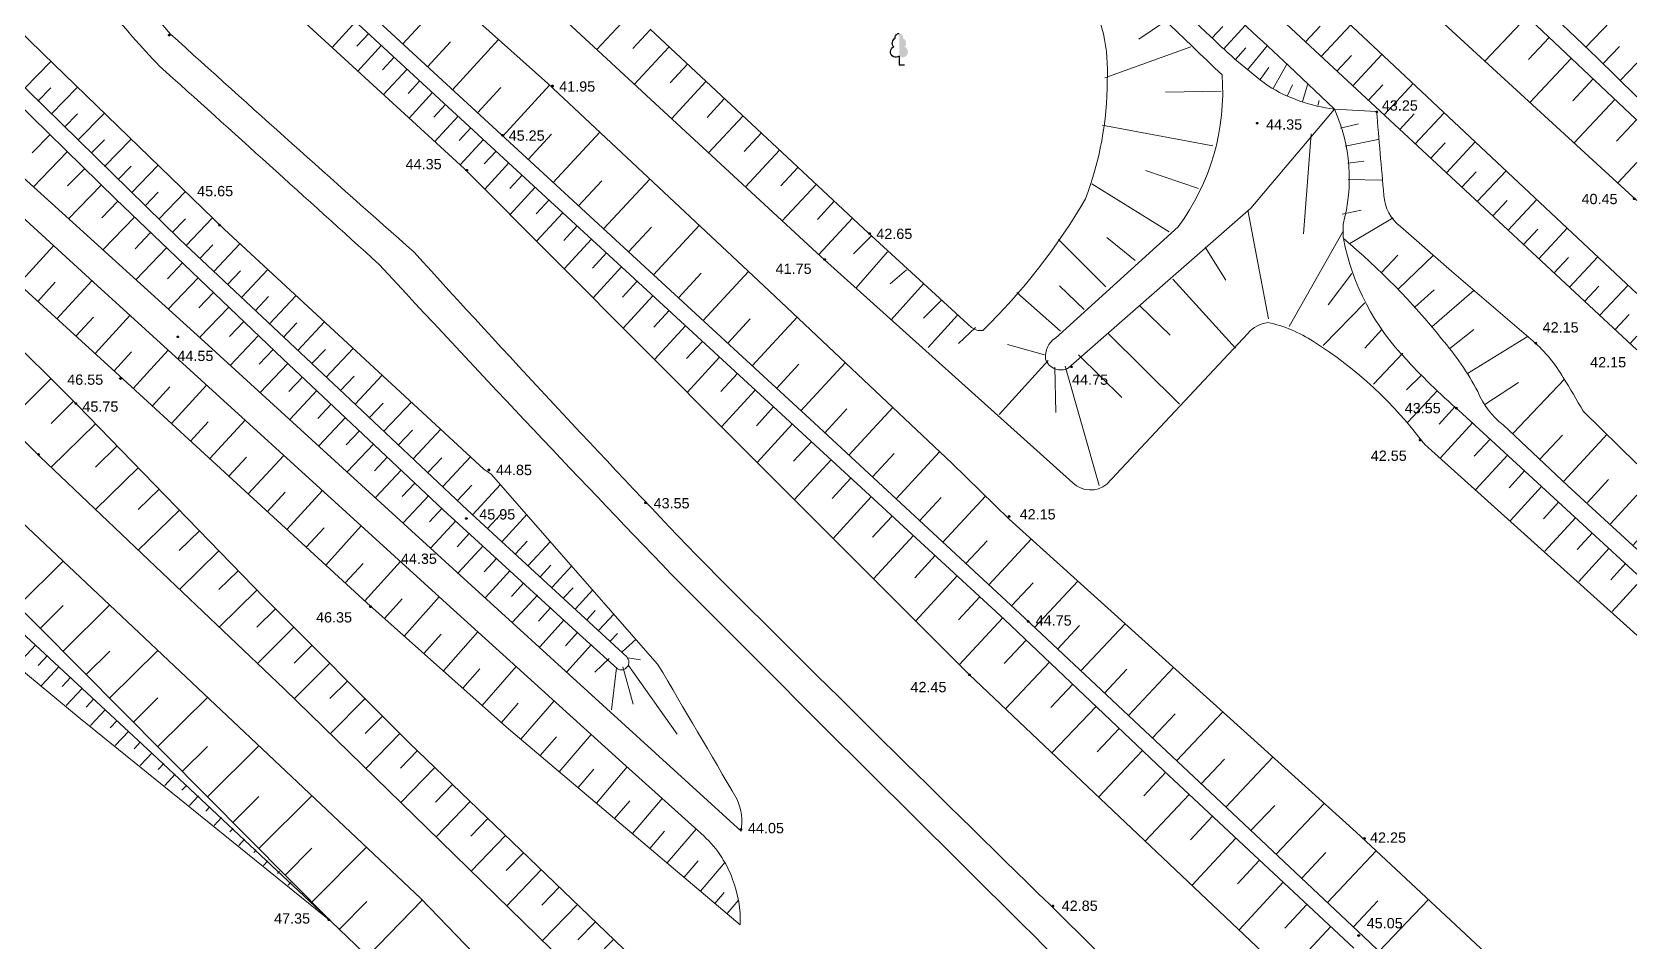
# Model space of a CAD drawing. Header units: metres. Extents: x 363857 to 365179, y 5807840 to 5809004.
# Drawn here: x 364898.7 to 365000, y 5808825.6 to 5808883 of the extents above; entities that cross this region are included whole.
import ezdxf

# ---------------------------------------------------------------- set-up
doc = ezdxf.new("R2010")
doc.units = ezdxf.units.M
doc.header["$LTSCALE"] = 0.5
doc.layers.get('0').update_dxf_attribs({"color": 1, "linetype": 'CONTINUOUS'})
for name, color, linetype in [('Stk.Böschungen', 1, 'CONTINUOUS'), ('Stk.Geländehöhen', 1, 'CONTINUOUS'), ('Stk.Topografie allgemein', 1, 'CONTINUOUS'), ('Stk.Waldflächen', 1, 'CONTINUOUS')]:
    doc.layers.add(name, color=color, linetype=linetype)
doc.styles.add('TA  11.0401.0000', font='Arial.ttf')

# ---------------------------------------------------------------- blocks, each defined once
blk = doc.blocks.new('S11..150')
at = {"lineweight": -2}
blk.add_hatch(color=0, dxfattribs=at).paths.add_polyline_path([(0, 0.055), (0, 0.2), (0.0074, 0.199), (0.0142, 0.196), (0.0197, 0.191), (0.0236, 0.1846), (0.0254, 0.1774), (0.025, 0.17), (0.0326, 0.1648), (0.0386, 0.1578), (0.0426, 0.1495), (0.0442, 0.1404), (0.0435, 0.1312), (0.0403, 0.1225), (0.035, 0.115), (0.0434, 0.1099), (0.0501, 0.1026), (0.0545, 0.0938), (0.0562, 0.0841), (0.0552, 0.0743), (0.0515, 0.0652), (0.0454, 0.0575), (0.0373, 0.0517), (0.028, 0.0485), (0.0182, 0.048), (0.0086, 0.0502)], flags=0)
at = {"color": 0, "lineweight": -2}
blk.add_lwpolyline([(0, 0.055, -1.1324178), (-0.035, 0.115, -0.4985403), (-0.025, 0.17, -0.4807787), (0, 0.2)], format="xyb", dxfattribs=at)
blk.add_lwpolyline([(0, 0.055), (0, 0), (0.035, 0)], dxfattribs=at)
blk = doc.blocks.new('Geländehöhe')
at = {"color": 0, "lineweight": -2}
for points in [[(0.0087, -0.005, -0.5773503), (-0.0087, -0.005, -0.5773503), (0, 0.01, -0.5773503)], [(0.0043, -0.0025, -0.5773503), (-0.0043, -0.0025, -0.5773503), (0, 0.005, -0.5773503)]]:
    blk.add_lwpolyline(points, format="xyb", close=True, dxfattribs=at)

msp = doc.modelspace()

# ---------------------------------------------------------------- linework, layer by layer
at = {"layer": 'Stk.Böschungen', "color": 7, "linetype": 'Continuous', "lineweight": 18}
for p, q in [((364983.6987, 5808881.7551), (364961.1097, 5808902.9183)), ((364904.59, 5808898.4414), (364923.2892, 5808881.1442)), ((364972.9898, 5808897.1265), (365000, 5808872.3483)), ((364886.3668, 5808894.3758), (364899.4302, 5808881.591)), ((364917.2069, 5808882.4203), (364904.0191, 5808894.5494)), ((364973.1029, 5808882.6835), (364962.2849, 5808892.8684)), ((364984.5377, 5808892.0024), (364999.9283, 5808877.4675)), ((364919.7362, 5808890.0513), (364931.2727, 5808879.7181)), ((364972.0989, 5808888.8577), (364986.4637, 5808875.4914)), ((364880.1963, 5808887.6759), (364902.6016, 5808867.1854)), ((364948.5267, 5808868.7803), (364928.1713, 5808887.5955)), ((364997.4669, 5808881.3691), (364991.3926, 5808887.1566)), ((364929.5801, 5808874.0085), (364917.6689, 5808885.0072)), ((364937.7252, 5808883.1473), (364951.1881, 5808870.5743)), ((364926.0209, 5808874.3417), (364917.2069, 5808882.4203)), ((364894.6768, 5808881.5551), (364904.0221, 5808872.4284)), ((364899.4302, 5808881.591), (364910.8462, 5808870.5242)), ((364923.2892, 5808881.1442), (364930.7391, 5808874.2862)), ((365000, 5808866.481), (364983.6987, 5808881.7551)), ((365000, 5808878.873), (364997.4669, 5808881.3691)), ((364908.0528, 5808869.8752), (364897.3642, 5808880.3508)), ((364980.9089, 5808878.1102), (364978.0362, 5808880.8351)), ((364931.2727, 5808879.7181), (364945.2537, 5808866.6338)), ((364909.6113, 5808863.415), (364892.874, 5808878.5734)), ((364975.635, 5808871.8652), (364980.9089, 5808878.1102)), ((364980.9089, 5808878.1102), (364983.573, 5808877.9623)), ((364999.9283, 5808877.4675), (365000, 5808877.3998)), ((364884.5031, 5808876.4101), (364901.5764, 5808859.4451)), ((364986.4637, 5808875.4914), (365000, 5808862.9235)), ((364943.0173, 5808857.2748), (364926.0209, 5808874.3417)), ((364944.9485, 5808859.8413), (364929.5801, 5808874.0085)), ((364930.7391, 5808874.2862), (364948.077, 5808858.302)), ((364899.2396, 5808856.1664), (364881.4886, 5808873.6603)), ((364904.0221, 5808872.4284), (364914.5473, 5808862.3562)), ((364964.1381, 5808861.7729), (364975.635, 5808871.8652)), ((364910.8462, 5808870.5242), (364927.2617, 5808855.3544)), ((364951.1881, 5808870.5743), (364958.0198, 5808864.33)), ((364971.0551, 5808870.6876), (364963.3058, 5808863.6591)), ((364985.0841, 5808870.693), (364988.2982, 5808867.8797)), ((364904.4754, 5808861.0666), (364895.2625, 5808869.4683)), ((364918.4375, 5808860.1092), (364908.0528, 5808869.8752)), ((364964.4037, 5808854.5309), (364948.5267, 5808868.7803)), ((364902.6016, 5808867.1854), (364924.8869, 5808846.9036)), ((364988.2982, 5808867.8797), (364993.4582, 5808863.4538)), ((364945.2537, 5808866.6338), (364956.7635, 5808855.7577)), ((364975.4571, 5808863.9529), (364966.5441, 5808854.4443)), ((364922.6714, 5808851.4859), (364909.6113, 5808863.415)), ((364914.5473, 5808862.3562), (364924.6832, 5808852.8225)), ((364919.8601, 5808846.9504), (364904.4754, 5808861.0666)), ((364926.2122, 5808852.7924), (364918.4375, 5808860.1092)), ((364960.1029, 5808845.8934), (364944.9485, 5808859.8413)), ((364901.5764, 5808859.4451), (364913.4038, 5808847.2572)), ((365000, 5808848.7591), (364988.9971, 5808858.8818)), ((365000, 5808855.7188), (364996.6081, 5808859.0479)), ((364948.077, 5808858.302), (364961.0531, 5808846.2838)), ((364995.6346, 5808854.3387), (364991.5523, 5808858.1864)), ((364957.855, 5808842.4226), (364943.0173, 5808857.2748)), ((364986.6085, 5808856.9317), (365000, 5808844.9016)), ((364914.6387, 5808841.5253), (364899.2396, 5808856.1664)), ((364956.7635, 5808855.7577), (364960.3916, 5808852.2293)), ((364927.2617, 5808855.3544), (364927.7094, 5808855.0641)), ((364927.7094, 5808855.0641), (364938.2082, 5808843.079)), ((364899.1578, 5808845.4458), (364890.6388, 5808853.9872)), ((364909.9222, 5808840.868), (364896.1557, 5808853.8534)), ((365000, 5808850.3356), (364995.6346, 5808854.3387)), ((364924.6832, 5808852.8225), (364932.8273, 5808845.3421)), ((364936.2537, 5808843.5357), (364926.2122, 5808852.7924)), ((364960.3916, 5808852.2293), (364982.2854, 5808832.4786)), ((364887.5153, 5808851.4101), (364901.7748, 5808839.6583)), ((364932.6162, 5808842.4174), (364922.6714, 5808851.4859)), ((364895.3115, 5808847.6556), (364906.3041, 5808837.4318)), ((364913.4038, 5808847.2572), (364922.55, 5808838.1)), ((364928.68, 5808839.1045), (364919.8601, 5808846.9504)), ((364924.8869, 5808846.9036), (364935.9934, 5808836.8561)), ((364970.1227, 5808836.3712), (364960.1029, 5808845.8934)), ((364961.0531, 5808846.2838), (364973.4029, 5808834.6862)), ((364917.612, 5808826.8302), (364899.1578, 5808845.4458)), ((364932.8273, 5808845.3421), (364935.6684, 5808842.7923)), ((364943.4708, 5808832.549), (364932.6162, 5808842.4174)), ((364978.6868, 5808822.7251), (364957.855, 5808842.4226)), ((364923.2569, 5808828.2936), (364909.9222, 5808840.868)), ((364924.509, 5808831.9081), (364914.6387, 5808841.5253)), ((364901.7748, 5808839.6583), (364917.612, 5808826.8302)), ((364943.4192, 5808826.6332), (364928.68, 5808839.1045)), ((364922.55, 5808838.1), (364936.5724, 5808824.6063)), ((364906.3041, 5808837.4318), (364917.612, 5808826.8302)), ((364935.9934, 5808836.8561), (364940.9468, 5808832.3858)), ((364982.1312, 5808825.1635), (364970.1227, 5808836.3712)), ((364973.4029, 5808834.6862), (364982.7704, 5808825.8762)), ((364982.2854, 5808832.4786), (364997.0419, 5808818.7333)), ((364936.3586, 5808820.3406), (364924.509, 5808831.9081)), ((364926.6183, 5808824.8145), (364923.2569, 5808828.2936)), ((364926.6154, 5808818.2163), (364917.612, 5808826.8302)), ((364982.7704, 5808825.8762), (364996.9131, 5808812.4725))]:
    msp.add_line(p, q, dxfattribs=at)
at = {"layer": 'Stk.Böschungen', "color": 7, "linetype": 'Continuous', "lineweight": 9}
for p, q in [((364922.1273, 5808882.2189), (364925.0059, 5808885.3312)), ((364936.5488, 5808884.2126), (364934.3561, 5808881.853)), ((364996.778, 5808882.022), (364998.8589, 5808884.1843)), ((364919.1593, 5808883.631), (364917.6609, 5808882.0041)), ((364937.7271, 5808883.1171), (364936.6335, 5808881.9394)), ((364970.2489, 5808883.6567), (364968.5783, 5808882.5231)), ((364973.1877, 5808882.5853), (364973.8678, 5808883.3166)), ((364973.9217, 5808881.8956), (364975.2844, 5808883.3802)), ((364979.0919, 5808882.3508), (364980.0166, 5808883.3447)), ((364980.0861, 5808881.4257), (364981.934, 5808883.4085)), ((364993.0646, 5808883.9402), (364990.4137, 5808881.1408)), ((364919.9735, 5808882.8791), (364919.2239, 5808882.0688)), ((364920.7819, 5808882.1326), (364919.2899, 5808880.5111)), ((364923.6866, 5808880.7783), (364925.1363, 5808882.3471)), ((364925.2562, 5808879.3334), (364928.1717, 5808882.4956)), ((364975.4379, 5808880.5864), (364976.6644, 5808882.1099)), ((364994.4674, 5808882.6193), (364993.1509, 5808881.2303)), ((364898.2704, 5808879.4211), (364899.9028, 5808881.0895)), ((364921.5903, 5808881.3861), (364920.8457, 5808880.5768)), ((364938.9048, 5808882.0203), (364936.7237, 5808879.6706)), ((364966.4307, 5808880.0771), (364971.8598, 5808882.0458)), ((364974.6697, 5808881.2279), (364975.3262, 5808881.9841)), ((364981.0751, 5808880.5054), (364981.9981, 5808881.4945)), ((364982.0676, 5808879.5819), (364983.9096, 5808881.5576)), ((364995.8571, 5808881.3107), (364993.2549, 5808878.5419)), ((364997.8607, 5808880.9789), (364998.9108, 5808882.0566)), ((364922.4017, 5808880.637), (364920.9135, 5808879.023)), ((364940.076, 5808880.9297), (364938.9893, 5808879.7569)), ((364976.2234, 5808879.9669), (364976.7794, 5808880.726)), ((364977.0566, 5808879.4056), (364977.9023, 5808880.9537)), ((364998.9434, 5808879.9151), (365000, 5808881.0002)), ((364899.1009, 5808878.6093), (364899.9203, 5808879.4449)), ((364899.9419, 5808877.7873), (364901.5835, 5808879.4646)), ((364923.2043, 5808879.8958), (364922.4618, 5808879.0901)), ((364924.0098, 5808879.152), (364922.5285, 5808877.5428)), ((364926.8386, 5808877.8768), (364928.3051, 5808879.4697)), ((364928.432, 5808876.4101), (364931.3853, 5808879.6126)), ((364941.2471, 5808879.839), (364939.0788, 5808877.4998)), ((364970.2489, 5808879.1821), (364973.7688, 5808879.2418)), ((364977.9544, 5808878.9566), (364978.2623, 5808879.6393)), ((364978.8949, 5808878.5934), (364979.2301, 5808879.6976)), ((364983.0566, 5808878.6617), (364983.9779, 5808879.646)), ((364984.0421, 5808877.7447), (364985.8759, 5808879.7151)), ((364997.2411, 5808880.0074), (364995.9484, 5808878.634)), ((364924.8168, 5808878.4069), (364924.0755, 5808877.6055)), ((364942.415, 5808878.7514), (364941.3338, 5808877.5846)), ((364979.8637, 5808878.3379), (364979.9398, 5808878.6462)), ((364998.6157, 5808878.713), (364996.0499, 5808875.9852)), ((364900.7828, 5808876.9654), (364901.6064, 5808877.8058)), ((364901.6225, 5808876.1447), (364903.2725, 5808877.8317)), ((364925.6179, 5808877.6671), (364924.138, 5808876.0675)), ((364943.5795, 5808877.6669), (364941.4215, 5808875.3403)), ((364966.2516, 5808877.0939), (364973.2319, 5808875.7814)), ((364981.3015, 5808876.9022), (364982.434, 5808877.1696)), ((364985.031, 5808876.8245), (364985.9483, 5808877.8061)), ((364986.013, 5808875.9108), (364987.8423, 5808877.8726)), ((364999.9817, 5808877.4268), (364998.7062, 5808876.0744)), ((364899.8435, 5808876.4753), (364898.7469, 5808875.3503)), ((364902.4661, 5808875.3201), (364903.294, 5808876.1653)), ((364903.3097, 5808874.4956), (364904.9699, 5808876.1907)), ((364926.4147, 5808876.9313), (364925.6777, 5808876.1316)), ((364927.213, 5808876.1942), (364925.7433, 5808874.5962)), ((364930.0325, 5808874.9367), (364931.5034, 5808876.5312)), ((364931.6217, 5808873.4726), (364934.5563, 5808876.645)), ((364944.7392, 5808876.587), (364943.661, 5808875.4284)), ((364979.4367, 5808876.5572), (364978.9595, 5808870.2331)), ((364981.5888, 5808875.7681), (364983.6752, 5808876.1824)), ((364987.9764, 5808874.0869), (364989.7979, 5808876.0402)), ((364900.9452, 5808875.4022), (364898.7955, 5808873.191)), ((364928.0141, 5808875.4545), (364927.2686, 5808874.646)), ((364945.8971, 5808875.5086), (364943.7468, 5808873.197)), ((364986.9912, 5808875.0017), (364987.9051, 5808875.9795)), ((364902.0322, 5808874.3435), (364900.9782, 5808873.2575)), ((364904.1598, 5808873.6647), (364904.9916, 5808874.515)), ((364905.0125, 5808872.8312), (364906.6756, 5808874.5415)), ((364928.8225, 5808874.708), (364927.299, 5808873.0584)), ((364947.0551, 5808874.4302), (364945.9854, 5808873.2749)), ((364968.9961, 5808874.2302), (364972.337, 5808873.0968)), ((364981.7488, 5808874.7033), (364982.7663, 5808874.8217)), ((364988.9576, 5808873.1759), (364989.8651, 5808874.1515)), ((364989.9306, 5808872.2726), (364991.7449, 5808874.2159)), ((365000, 5808874.7365), (364998.8052, 5808873.4648)), ((364903.094, 5808873.3093), (364901.0285, 5808871.1742)), ((364929.6495, 5808873.9445), (364928.8705, 5808873.1035)), ((364930.4825, 5808873.1766), (364928.8965, 5808871.4542)), ((364933.2175, 5808872.0014), (364934.6762, 5808873.5845)), ((364934.7985, 5808870.5439), (364937.7102, 5808873.6934)), ((364948.2082, 5808873.3564), (364946.0746, 5808871.0513)), ((364965.5954, 5808873.3951), (364970.4875, 5808870.3523)), ((364981.781, 5808873.6606), (364983.8999, 5808873.6218)), ((364904.142, 5808872.293), (364903.1302, 5808871.2414)), ((364905.8626, 5808872.0003), (364906.6959, 5808872.8583)), ((364906.7219, 5808871.1604), (364908.3855, 5808872.8884)), ((364931.3529, 5808872.3742), (364930.5438, 5808871.4933)), ((364949.353, 5808872.2903), (364948.2908, 5808871.139)), ((364990.9056, 5808871.3673), (364991.8082, 5808872.339)), ((364991.8765, 5808870.4659), (364993.6812, 5808872.4016)), ((364905.1861, 5808871.2966), (364903.1899, 5808869.222)), ((364907.5785, 5808870.3231), (364908.4116, 5808871.1904)), ((364908.4469, 5808869.4939), (364910.1066, 5808871.2244)), ((364932.2272, 5808871.5683), (364930.5729, 5808869.7708)), ((364950.5027, 5808871.2195), (364948.3825, 5808868.924)), ((364975.4394, 5808871.7247), (364976.7519, 5808864.8637)), ((364981.4055, 5808871.4861), (364982.5988, 5808871.7247)), ((364981.8827, 5808869.6366), (364984.6272, 5808871.2473)), ((364906.2123, 5808870.3173), (364905.2297, 5808869.2922)), ((364933.122, 5808870.7434), (364932.278, 5808869.8248)), ((364936.3752, 5808869.0902), (364937.8252, 5808870.6595)), ((364937.9477, 5808867.6405), (364940.8334, 5808870.7705)), ((364951.6943, 5808870.1137), (364950.5609, 5808868.9802)), ((364966.5499, 5808869.9945), (364968.3397, 5808868.5625)), ((364981.4652, 5808870.4122), (364978.0645, 5808864.3864)), ((364992.8474, 5808869.5644), (364993.7473, 5808870.5305)), ((364993.8142, 5808868.6668), (364995.6088, 5808870.5954)), ((364897.8873, 5808867.0746), (364900.0854, 5808869.4865)), ((364907.2256, 5808869.3503), (364905.29, 5808867.3252)), ((364909.3223, 5808868.673), (364910.1456, 5808869.5369)), ((364910.1927, 5808867.8567), (364911.8432, 5808869.595)), ((364934.0431, 5808869.8942), (364932.3157, 5808868.0208)), ((364934.9812, 5808869.0295), (364934.0997, 5808868.072)), ((364952.7087, 5808869.0995), (364950.7398, 5808866.8324)), ((364963.5073, 5808869.875), (364966.4902, 5808866.8921)), ((364972.7548, 5808869.398), (364974.0673, 5808867.3098)), ((364908.2235, 5808868.398), (364907.27, 5808867.398)), ((364911.0682, 5808867.0357), (364911.8949, 5808867.9106)), ((364911.9436, 5808866.2147), (364913.6002, 5808867.976)), ((364935.9361, 5808868.1493), (364934.1374, 5808866.1916)), ((364953.9019, 5808867.966), (364952.8877, 5808867.071)), ((364983.879, 5808867.8028), (364984.9102, 5808868.8859)), ((364984.94, 5808866.7464), (364987.1748, 5808868.8925)), ((364994.781, 5808867.7691), (364995.6736, 5808868.7338)), ((364995.7437, 5808866.8753), (364997.5365, 5808868.7892)), ((364899.0941, 5808865.9741), (364900.1942, 5808867.1775)), ((364900.2963, 5808864.8777), (364902.4977, 5808867.2804)), ((364909.2111, 5808867.4555), (364907.3266, 5808865.4857)), ((364936.9116, 5808867.25), (364935.9934, 5808866.2499)), ((364939.516, 5808866.1946), (364940.9521, 5808867.7551)), ((364941.0695, 5808864.7624), (364943.9379, 5808867.8652)), ((364954.9758, 5808867.071), (364952.9474, 5808864.804)), ((364963.567, 5808866.9516), (364965.1181, 5808865.4601)), ((364970.7264, 5808867.3694), (364974.6638, 5808863.0142)), ((364982.0021, 5808867.7274), (364980.5107, 5808865.7587)), ((364996.7063, 5808865.9815), (364997.5969, 5808866.9399)), ((364997.6608, 5808865.0953), (364999.4383, 5808867.0072)), ((364910.1833, 5808866.5278), (364909.2518, 5808865.5579)), ((364912.8254, 5808865.3878), (364913.656, 5808866.2735)), ((364913.7136, 5808864.5549), (364915.3852, 5808866.3312)), ((364937.9096, 5808866.3299), (364936.0379, 5808864.2832)), ((364956.1092, 5808866.0568), (364954.9758, 5808864.9232)), ((364960.8824, 5808866.5343), (364963.6267, 5808864.0881)), ((364982.8374, 5808865.8779), (364980.2123, 5808863.1933)), ((364985.9945, 5808865.6095), (364987.216, 5808866.7017)), ((364987.0702, 5808864.3722), (364989.7286, 5808866.6896)), ((364901.503, 5808863.7773), (364902.6018, 5808864.9812)), ((364902.7041, 5808862.6819), (364904.9085, 5808865.0859)), ((364911.1426, 5808865.6123), (364909.306, 5808863.6978)), ((364938.9302, 5808865.3891), (364937.9737, 5808864.3445)), ((364942.6271, 5808863.3264), (364944.0542, 5808864.8725)), ((364944.1679, 5808861.9059), (364947.01, 5808864.9742)), ((364957.1234, 5808865.1023), (364955.2741, 5808863.0737)), ((364968.6382, 5808865.699), (364970.5472, 5808863.8495)), ((364998.6215, 5808864.2034), (364999.5097, 5808865.1558)), ((364912.089, 5808864.7091), (364911.1864, 5808863.7591)), ((364914.6004, 5808863.7232), (364915.439, 5808864.6159)), ((364915.4962, 5808862.8831), (364917.1822, 5808864.6752)), ((364939.9714, 5808864.4293), (364938.0151, 5808862.2978)), ((364958.2571, 5808864.3267), (364957.1832, 5808863.3123)), ((364966.6096, 5808863.9689), (364971.1439, 5808859.4943)), ((364983.9113, 5808864.2075), (364982.8374, 5808863.0142)), ((364988.1925, 5808863.0093), (364989.7183, 5808864.2013)), ((364905.1158, 5808860.479), (364907.3242, 5808862.8873)), ((364913.0291, 5808863.8121), (364911.2411, 5808861.937)), ((364913.9537, 5808862.9298), (364913.0713, 5808862.0017)), ((364916.3919, 5808862.0431), (364917.2383, 5808862.9433)), ((364917.2928, 5808861.1983), (364918.9953, 5808863.0044)), ((364941.0332, 5808863.4505), (364940.0356, 5808862.3606)), ((364960.2857, 5808863.2528), (364962.6125, 5808862.5966)), ((364989.3032, 5808861.4216), (364993.138, 5808863.7737)), ((364999.5698, 5808863.3229), (365000, 5808863.782)), ((364903.9075, 5808861.5845), (364905.0119, 5808862.7856)), ((364914.8787, 5808862.054), (364913.132, 5808860.2148)), ((364942.1194, 5808862.4492), (364940.0795, 5808860.2248)), ((364945.7087, 5808860.4854), (364947.1194, 5808862.0116)), ((364947.2367, 5808859.0766), (364950.0476, 5808862.1038)), ((364962.8511, 5808862.2386), (364959.7487, 5808858.8379)), ((364963.2686, 5808861.821), (364963.3283, 5808858.9573)), ((364963.925, 5808861.8807), (364966.0726, 5808854.3635)), ((364964.7603, 5808862.5966), (364967.5046, 5808859.9118)), ((364985.2237, 5808862.7158), (364983.3744, 5808860.7471)), ((364899.9237, 5808861.0873), (364897.1075, 5808858.2677)), ((364915.7951, 5808861.1945), (364914.9294, 5808860.2803)), ((364918.1987, 5808860.3488), (364919.0522, 5808861.2571)), ((364919.1118, 5808859.492), (364920.8244, 5808861.3189)), ((364943.2357, 5808861.4202), (364942.1887, 5808860.2892)), ((364986.422, 5808861.3299), (364985.4678, 5808860.3884)), ((364990.4088, 5808859.4594), (364992.5298, 5808860.8461)), ((364992.1821, 5808857.6493), (364995.4222, 5808861.0745)), ((364906.3215, 5808859.3727), (364907.4267, 5808860.5804)), ((364907.5234, 5808858.2699), (364909.7453, 5808860.6839)), ((364916.7065, 5808860.3396), (364914.9909, 5808858.5217)), ((364944.365, 5808860.3791), (364942.2331, 5808858.0623)), ((364987.4172, 5808860.3569), (364985.5159, 5808858.3261)), ((364901.3451, 5808859.6749), (364899.9348, 5808858.273)), ((364917.6106, 5808859.4917), (364916.7595, 5808858.5889)), ((364920.0218, 5808858.638), (364920.8824, 5808859.5552)), ((364920.9375, 5808857.7787), (364922.6696, 5808859.6186)), ((364945.5238, 5808859.3117), (364944.4372, 5808858.1264)), ((364948.7533, 5808857.6756), (364950.1479, 5808859.1834)), ((364950.2629, 5808856.2775), (364953.0375, 5808859.2786)), ((364988.5322, 5808859.3425), (364987.5146, 5808858.2295)), ((364902.73, 5808858.2563), (364899.9389, 5808855.5015)), ((364908.7329, 5808857.1602), (364909.8484, 5808858.3675)), ((364909.9423, 5808856.0505), (364912.1746, 5808858.473)), ((364918.5071, 5808858.6508), (364916.8195, 5808856.8561)), ((364919.4013, 5808857.8122), (364918.562, 5808856.9229)), ((364921.8589, 5808856.9141), (364922.7296, 5808857.8375)), ((364922.7842, 5808856.0459), (364924.5288, 5808857.9053)), ((364946.704, 5808858.2255), (364944.4917, 5808855.799)), ((364989.6538, 5808858.3262), (364987.6069, 5808856.0978)), ((364904.0944, 5808856.8504), (364902.7253, 5808855.5021)), ((364920.288, 5808856.9805), (364918.6258, 5808855.211)), ((364947.9101, 5808857.1154), (364946.7769, 5808855.8806)), ((364990.7552, 5808857.3074), (364989.7401, 5808856.2032)), ((364993.8999, 5808856.035), (364995.2983, 5808857.524)), ((364995.3883, 5808854.6364), (364998.1329, 5808857.5952)), ((364911.1536, 5808854.939), (364912.2721, 5808856.1527)), ((364912.3706, 5808853.8224), (364914.612, 5808856.2547)), ((364921.1647, 5808856.1582), (364920.3405, 5808855.2791)), ((364923.7151, 5808855.1723), (364924.5902, 5808856.1072)), ((364924.6469, 5808854.2978), (364926.408, 5808856.1736)), ((364949.1496, 5808855.9746), (364946.8318, 5808853.4566)), ((364951.7582, 5808854.8926), (364953.1404, 5808856.3839)), ((364953.255, 5808853.5062), (364956.0021, 5808856.4772)), ((364991.8486, 5808856.2973), (364989.8334, 5808854.1084)), ((364905.4327, 5808855.4712), (364902.7398, 5808852.8385)), ((364922.039, 5808855.3382), (364920.4034, 5808853.592)), ((364950.4075, 5808854.8168), (364949.2255, 5808853.5302)), ((364992.933, 5808855.2967), (364991.9331, 5808854.2109)), ((364996.8753, 5808853.2717), (364998.2161, 5808854.7317)), ((364906.7451, 5808854.1188), (364905.422, 5808852.8326)), ((364913.5894, 5808852.7041), (364914.7115, 5808853.9236)), ((364914.812, 5808851.5823), (364917.0576, 5808854.0289)), ((364922.9034, 5808854.5275), (364922.0906, 5808853.6615)), ((364923.7678, 5808853.7167), (364922.157, 5808851.9948)), ((364925.5864, 5808853.4162), (364926.4805, 5808854.3766)), ((364926.5472, 5808852.5227), (364928.2986, 5808854.4091)), ((364994.0099, 5808854.3042), (364992.0259, 5808852.1483)), ((364998.3377, 5808851.9347), (365000, 5808853.7526)), ((364908.0286, 5808852.7961), (364905.4373, 5808850.2738)), ((364924.6157, 5808852.9219), (364923.8197, 5808852.064)), ((364951.6895, 5808853.6369), (364949.277, 5808851.009)), ((364954.7377, 5808852.133), (364956.1023, 5808853.6034)), ((364956.2108, 5808850.7687), (364958.9058, 5808853.6743)), ((364995.0808, 5808853.3187), (364994.0957, 5808852.2484)), ((364916.0346, 5808850.4605), (364917.1596, 5808851.6864)), ((364917.261, 5808849.3353), (364919.506, 5808851.8007)), ((364925.4774, 5808852.1327), (364923.8912, 5808850.4173)), ((364927.4943, 5808851.6521), (364928.3224, 5808852.5459)), ((364928.3973, 5808850.8222), (364929.956, 5808852.5227)), ((364953.0066, 5808852.4247), (364951.7739, 5808851.0841)), ((364996.1453, 5808852.3404), (364994.19, 5808850.2124)), ((364909.2905, 5808851.4958), (364908.0218, 5808850.2593)), ((364926.3392, 5808851.3435), (364925.5478, 5808850.4871)), ((364929.239, 5808850.0486), (364929.9798, 5808850.8506)), ((364930.0439, 5808849.3088), (364931.4441, 5808850.8291)), ((364954.3459, 5808851.192), (364951.829, 5808848.4545)), ((364957.6633, 5808849.4234), (364958.9951, 5808850.8578)), ((364959.1, 5808848.0927), (364961.7867, 5808850.9708)), ((364997.2062, 5808851.3673), (364996.2347, 5808850.3096)), ((364999.7751, 5808850.6205), (365000, 5808850.8668)), ((364910.5235, 5808850.2253), (364908.0389, 5808847.8003)), ((364927.1989, 5808850.5562), (364925.6215, 5808848.8442)), ((364928.0547, 5808849.7725), (364927.2694, 5808848.9161)), ((364955.713, 5808849.9337), (364954.4267, 5808848.5378)), ((364998.257, 5808850.4051), (364996.3314, 5808848.2955)), ((364897.8506, 5808846.7564), (364900.6896, 5808849.5767)), ((364911.7334, 5808848.9785), (364910.5177, 5808847.7889)), ((364918.4948, 5808848.2032), (364919.6179, 5808849.4399)), ((364919.7231, 5808847.0762), (364921.9761, 5808849.5527)), ((364928.9104, 5808848.9888), (364927.3408, 5808847.2809)), ((364930.8058, 5808848.6086), (364931.4688, 5808849.3275)), ((364931.5419, 5808847.9319), (364932.7963, 5808849.2902)), ((364957.1078, 5808848.65), (364954.4789, 5808845.802)), ((364999.3059, 5808849.4461), (364998.3481, 5808848.3965)), ((364912.9173, 5808847.7585), (364910.5408, 5808845.4214)), ((364929.7642, 5808848.2069), (364928.982, 5808847.3534)), ((364932.2768, 5808847.2565), (364932.8695, 5808847.8944)), ((364933.0154, 5808846.5776), (364934.1279, 5808847.7747)), ((364960.5446, 5808846.7548), (364961.8952, 5808848.2046)), ((364961.9923, 5808845.4019), (364964.7212, 5808848.3236)), ((365000, 5808848.1096), (364998.444, 5808846.4027)), ((364899.2592, 5808845.3435), (364900.7029, 5808846.773)), ((364900.6874, 5808843.9028), (364903.6271, 5808846.8059)), ((364920.9702, 5808845.963), (364922.0866, 5808847.1995)), ((364922.2169, 5808844.8539), (364924.4244, 5808847.3245)), ((364930.616, 5808847.4269), (364929.0528, 5808845.7243)), ((364931.4658, 5808846.6487), (364930.687, 5808845.7976)), ((364958.5359, 5808847.3356), (364957.1902, 5808845.8853)), ((364914.086, 5808846.5742), (364912.9206, 5808845.4205)), ((364932.3156, 5808845.8704), (364930.7637, 5808844.1688)), ((364933.7516, 5808845.901), (364934.2739, 5808846.4575)), ((364934.4877, 5808845.2244), (364935.4672, 5808846.2504)), ((364959.9937, 5808845.9939), (364957.2428, 5808843.0354)), ((364964.9184, 5808842.6539), (364967.7145, 5808845.6233)), ((364915.2471, 5808845.4116), (364912.9507, 5808843.1302)), ((364923.4551, 5808843.7525), (364924.554, 5808844.9815)), ((364924.6846, 5808842.6587), (364926.8677, 5808845.1117)), ((364933.1694, 5808845.0973), (364932.3942, 5808844.2442)), ((364935.2263, 5808844.5455), (364935.6842, 5808845.014)), ((364935.9674, 5808843.8644), (364936.8604, 5808844.6648)), ((364961.4593, 5808844.6044), (364960.0716, 5808843.1216)), ((364963.447, 5808844.0357), (364964.8271, 5808845.5094)), ((364898.975, 5808844.2923), (364897.7794, 5808843.0079)), ((364899.703, 5808843.6172), (364899.1271, 5808842.9955)), ((364902.1517, 5808842.4258), (364903.6422, 5808843.9057)), ((364903.6249, 5808840.9396), (364906.6621, 5808843.9432)), ((364916.3915, 5808844.2659), (364915.2614, 5808843.1368)), ((364934.0317, 5808844.3257), (364932.4842, 5808842.6045)), ((364900.439, 5808842.9347), (364899.33, 5808841.7337)), ((364917.5192, 5808843.1369), (364915.2809, 5808840.8995)), ((364925.9131, 5808841.5659), (364926.9957, 5808842.7911)), ((364927.1351, 5808840.4788), (364929.2769, 5808842.9322)), ((364935.1499, 5808843.4384), (364934.2483, 5808842.5819)), ((364935.6007, 5808842.8522), (364935.2851, 5808840.1927)), ((364936.0202, 5808842.9074), (364936.6714, 5808840.5631)), ((364936.3218, 5808843.4833), (364937.1332, 5808843.3481)), ((364936.367, 5808842.9876), (364939.4322, 5808838.6602)), ((364962.9319, 5808843.2049), (364960.1488, 5808840.2538)), ((364966.4064, 5808841.2566), (364967.8181, 5808842.7564)), ((364967.9094, 5808839.8451), (364970.7585, 5808842.8772)), ((364901.1696, 5808842.2571), (364900.6348, 5808841.679)), ((364901.9056, 5808841.5746), (364900.8771, 5808840.4623)), ((364918.6379, 5808842.0169), (364917.5287, 5808840.9035)), ((364964.3996, 5808841.81), (364963.0091, 5808840.337)), ((364902.6389, 5808840.8946), (364902.143, 5808840.362)), ((364905.1252, 5808839.4262), (364906.67, 5808840.9524)), ((364906.6593, 5808837.8787), (364909.8012, 5808840.9822)), ((364919.751, 5808840.9024), (364917.5521, 5808838.6866)), ((364928.3495, 5808839.3985), (364929.4104, 5808840.6251)), ((364929.5815, 5808838.3417), (364931.6698, 5808840.7674)), ((364903.3723, 5808840.2145), (364902.4213, 5808839.2038)), ((364904.1056, 5808839.5345), (364903.6562, 5808839.0519)), ((364920.8496, 5808839.8025), (364919.7605, 5808838.6992)), ((364965.8698, 5808840.4128), (364963.0833, 5808837.479)), ((364969.4245, 5808838.4223), (364970.8639, 5808839.9529)), ((364970.9561, 5808836.9839), (364973.8721, 5808840.0684)), ((364904.8362, 5808838.8569), (364903.9809, 5808837.9442)), ((364921.946, 5808838.7048), (364919.792, 5808836.5042)), ((364932.0032, 5808836.2926), (364934.0167, 5808838.6443)), ((364967.3351, 5808839.0203), (364965.9467, 5808837.5523)), ((364905.5695, 5808838.1768), (364905.1661, 5808837.7449)), ((364908.2137, 5808836.3107), (364909.8086, 5808837.891)), ((364909.7951, 5808834.7155), (364913.0378, 5808837.9301)), ((364923.0447, 5808837.624), (364921.9714, 5808836.5253)), ((364930.8013, 5808837.3096), (364931.8274, 5808838.5031)), ((364968.8004, 5808837.6278), (364966.0306, 5808834.6922)), ((364906.3054, 5808837.4937), (364905.5482, 5808836.6785)), ((364907.0364, 5808836.8105), (364906.6812, 5808836.4304)), ((364924.1505, 5808836.56), (364922.0029, 5808834.3499)), ((364934.3458, 5808834.3105), (364936.286, 5808836.592)), ((364972.5029, 5808835.5313), (364973.9705, 5808837.0934)), ((364974.065, 5808834.0635), (364977.0311, 5808837.2186)), ((364907.7645, 5808836.1299), (364907.1001, 5808835.4252)), ((364925.2631, 5808835.4893), (364924.1884, 5808834.3784)), ((364933.1871, 5808835.2909), (364934.174, 5808836.45)), ((364970.2619, 5808836.2413), (364968.8824, 5808834.7706)), ((364908.4968, 5808835.4455), (364908.1912, 5808835.1181)), ((364909.2263, 5808834.7636), (364908.6616, 5808834.1641)), ((364911.399, 5808833.0975), (364913.0469, 5808834.7325)), ((364913.0323, 5808831.4501), (364916.378, 5808834.7804)), ((364936.6164, 5808832.3892), (364938.4925, 5808834.6008)), ((364971.7395, 5808834.8622), (364968.9753, 5808831.9078)), ((364909.9545, 5808834.083), (364909.6979, 5808833.8086)), ((364926.3757, 5808834.4186), (364924.2223, 5808832.1875)), ((364935.4937, 5808833.3392), (364936.4474, 5808834.4625)), ((364973.2171, 5808833.4831), (364971.8324, 5808831.9994)), ((364975.6453, 5808832.5772), (364977.1453, 5808834.1698)), ((364977.237, 5808831.0802), (364980.2702, 5808834.2965)), ((364910.6854, 5808833.3998), (364910.2232, 5808832.903)), ((364911.4149, 5808832.7179), (364911.208, 5808832.4963)), ((364927.4952, 5808833.3414), (364926.4165, 5808832.2202)), ((364937.7247, 5808831.4514), (364938.647, 5808832.5402)), ((364938.8114, 5808830.5319), (364940.6288, 5808832.6728)), ((364912.1472, 5808832.0334), (364911.7828, 5808831.6434)), ((364914.6948, 5808829.773), (364916.3942, 5808831.4678)), ((364916.3843, 5808828.0687), (364919.8272, 5808831.5278)), ((364928.6146, 5808832.2641), (364926.4488, 5808830.0145)), ((364974.7021, 5808832.0972), (364971.9226, 5808829.121)), ((364912.874, 5808831.3541), (364912.7173, 5808831.1847)), ((364913.6062, 5808830.6697), (364913.3424, 5808830.3839)), ((364929.741, 5808831.1803), (364928.6561, 5808830.0495)), ((364939.8801, 5808829.6276), (364940.7578, 5808830.6621)), ((364940.9147, 5808828.7523), (364942.4459, 5808830.5577)), ((364976.1899, 5808830.7085), (364974.7988, 5808829.2127)), ((364978.8471, 5808829.566), (364980.3791, 5808831.1911)), ((364980.4731, 5808828.0367), (364983.5535, 5808831.2974)), ((364914.3358, 5808829.9878), (364914.227, 5808829.8725)), ((364930.8673, 5808830.0964), (364928.6865, 5808827.8301)), ((364915.0681, 5808829.3033), (364914.9, 5808829.1259)), ((364915.8004, 5808828.6188), (364915.742, 5808828.5559)), ((364932.0004, 5808829.006), (364930.9061, 5808827.8688)), ((364941.8197, 5808827.9865), (364942.4029, 5808828.6731)), ((364977.6822, 5808829.3158), (364974.8927, 5808826.3126)), ((364916.5271, 5808827.9395), (364916.4616, 5808827.8648)), ((364918.1187, 5808826.3455), (364919.8527, 5808828.107)), ((364919.9057, 5808824.6358), (364923.3562, 5808828.1908)), ((364933.1404, 5808827.909), (364930.9343, 5808825.6358)), ((364942.5861, 5808827.338), (364943.308, 5808828.1878)), ((364979.1803, 5808827.9175), (364977.7791, 5808826.4129)), ((364982.1083, 5808826.4989), (364983.6505, 5808828.1347)), ((364983.7389, 5808824.9583), (364986.8427, 5808828.2335)), ((364934.2787, 5808826.8136), (364933.1699, 5808825.6747)), ((364980.6829, 5808826.5152), (364977.868, 5808823.4993)), ((364935.4239, 5808825.7116), (364933.1908, 5808823.433))]:
    msp.add_line(p, q, dxfattribs=at)
at = {"layer": 'Stk.Böschungen', "color": 7, "linetype": 'Continuous', "lineweight": 18}
for centre, radius, start, end in [((363623.864, 5807475.7852), 1948.0666, 46.134094, 46.74831), ((364956.1596, 5808880.5482), 10.4312, 356.303843, 29.276715), ((364828.6808, 5808722.9203), 217.3571, 46.595644, 48.493741), ((364997.1241, 5808907.0555), 34.2201, 225.415321, 233.413854), ((364959.6296, 5808879.1765), 14.2339, 323.388444, 4.407183), ((364945.7355, 5808879.8484), 20.8336, 339.212375, 0.074942), ((364982.087, 5808888.154), 10.1127, 237.998796, 263.310048), ((364971.0459, 5808873.7007), 10.8038, 344.691571, 24.088466), ((367021.6098, 5809052.425), 2045.4905, 184.8927815, 185.0417534), ((364931.0794, 5808892.3904), 39.5289, 314.36363, 329.712679), ((364986.6515, 5808872.794), 2.6212, 182.844128, 233.276118), ((364990.122, 5808870.5248), 8.6616, 177.859543, 183.927674), ((364953.3568, 5808836.1532), 43.9537, 38.664667, 50.219077), ((364996.4424, 5808872.8706), 15.2476, 191.113848, 224.110544), ((364958.6228, 5808865.1188), 0.9929, 232.601685, 275.52289), ((364976.9436, 5808862.7248), 1.9282, 96.880808, 140.437409), ((364975.0167, 5808856.5131), 8.3011, 56.540755, 78.211865), ((364964.0591, 5808862.5025), 1.3803, 123.07825, 186.953746), ((364965.7281, 5808841.4553), 25.9906, 36.545548, 57.759218), ((364974.3188, 5808852.0384), 17.6753, 27.792779, 40.911207), ((364987.55, 5808856.621), 9.033, 30.193182, 49.150654), ((364963.6438, 5808862.6472), 1.0044, 198.087399, 299.483263), ((365016.6035, 5808891.0292), 42.3741, 222.764717, 229.34585), ((364901.483, 5808804.2519), 109.7788, 29.943742, 31.226571), ((364994.8011, 5808862.3209), 5.2582, 202.838788, 231.840953), ((364965.5211, 5808855.6543), 1.5845, 225.153475, 310.212629), ((364935.9169, 5808843.1987), 0.4764, 238.553777, 45.017859), ((364174.7944, 5808389.1437), 888.1767, 30.0975513, 30.7362423), ((364940.0474, 5808833.131), 3.4725, 350.350723, 23.955905), ((364936.5174, 5808827.2072), 6.8145, 19.576539, 49.458836), ((364936.3287, 5808826.9083), 7.0958, 357.778449, 21.340589)]:
    msp.add_arc(centre, radius, start, end, dxfattribs=at)
at = {"layer": 'Stk.Topografie allgemein', "color": 7, "linetype": 'Continuous', "lineweight": 9}
for centre, radius, start, end in [((366561.3915, 5810326.712), 2195.4975, 220.4998016, 221.1209926), ((364961.6267, 5808932.7957), 75.5651, 219.648126, 223.450801), ((365942.1463, 5810022.6479), 1539.3858, 227.7680747, 228.5355427), ((361511.5377, 5805107.752), 5075.7948, 47.8064747, 48.0172867), ((365654.0377, 5809532.4608), 987.2834, 222.2155607, 223.7306447), ((365959.638, 5809829.973), 1415.7462, 222.7860552, 223.8723892), ((366621.7686, 5810527.6273), 2375.0204, 224.9403892, 225.6969922), ((367804.5496, 5811699.682), 4042.1187, 224.8536256, 225.3118176), ((371981.7892, 5815891.3619), 9957.7346, 225.18134724, 225.34102124), ((366114.1226, 5809963.0637), 1618.807, 224.6225555, 225.6692546)]:
    msp.add_arc(centre, radius, start, end, dxfattribs=at)

# ---------------------------------------------------------------- block references
at = {"layer": 'Stk.Geländehöhen', "color": 7, "xscale": 5, "yscale": 5}
for p in [(364907.382, 5808882.7777, 44.946), (364931.5633, 5808879.5644, 41.946), (364976.0368, 5808877.2137, 44.346), (364983.5921, 5808877.9323, 43.246), (364928.4146, 5808876.4594, 45.246), (364926.1689, 5808874.2467, 44.346), (364999.835, 5808872.4515, 40.446), (364910.555, 5808870.7887, 45.646), (364951.5812, 5808870.2486, 42.646), (364948.7472, 5808868.6164, 41.746), (364907.9219, 5808863.7376, 44.546), (364993.6286, 5808863.3312, 42.146), (364964.3248, 5808861.8457, 44.746), (364904.3097, 5808861.0985, 46.546), (364901.4877, 5808859.5289, 45.746), (364988.6079, 5808859.2294, 43.546), (364986.3314, 5808857.2219, 42.546), (364899.1423, 5808856.3199, 43.546), (364927.5492, 5808855.3338, 44.846), (364937.4478, 5808853.2582, 43.546), (364926.1364, 5808852.2697, 45.946), (364960.3814, 5808852.4038, 42.146), (364923.5206, 5808849.7617, 44.346), (364920.0827, 5808846.7094, 46.346), (364961.5848, 5808845.7749, 44.746), (364957.8779, 5808842.4061, 42.446), (364943.4604, 5808832.6525, 44.046), (364982.7999, 5808832.0811, 42.246), (364963.1386, 5808827.8171, 42.846), (364917.4628, 5808826.9497, 47.346), (364982.4423, 5808825.9526, 45.046)]:
    msp.add_blockref('Geländehöhe', p, dxfattribs=at)
at = {"layer": 'Stk.Waldflächen', "color": 7, "xscale": 9.85, "yscale": 9.85}
msp.add_blockref('S11..150', (364953.449, 5808880.9041), dxfattribs=at)

# ---------------------------------------------------------------- texts
at = {"layer": 'Stk.Geländehöhen', "color": 7, "lineweight": 18, "char_height": 0.65, "attachment_point": 7, "line_spacing_factor": 0.84, "style": 'TA  11.0401.0000'}
for s, insert in [('41.95', (364931.995, 5808879.2)), ('43.25', (364983.905, 5808878)), ('44.35', (364976.605, 5808876.8)), ('45.25', (364928.805, 5808876.1)), ('44.35', (364922.305, 5808874.3)), ('45.65', (364909.15, 5808872.6)), ('40.45', (364996.505, 5808872.1)), ('42.65', (364952.005, 5808869.9)), ('41.75', (364945.65, 5808867.7)), ('42.15', (364994.05, 5808864)), ('44.55', (364907.905, 5808862.2)), ('42.15', (364997.05, 5808861.8)), ('46.55', (364900.95, 5808860.7)), ('44.75', (364964.36, 5808860.7)), ('45.75', (364901.905, 5808859)), ('43.55', (364985.35, 5808858.9)), ('42.55', (364983.205, 5808855.9)), ('44.85', (364928.005, 5808855)), ('45.95', (364926.95, 5808852.2)), ('43.55', (364937.95, 5808852.9)), ('42.15', (364961.05, 5808852.2)), ('44.35', (364922.005, 5808849.4)), ('46.35', (364916.65, 5808845.7)), ('44.75', (364962.06, 5808845.5)), ('42.45', (364954.16, 5808841.3)), ('44.05', (364943.905, 5808832.4)), ('42.25', (364983.16, 5808831.8)), ('42.85', (364963.705, 5808827.5)), ('47.35', (364914.005, 5808826.7)), ('45.05', (364982.95, 5808826.4))]:
    msp.add_mtext(s, dxfattribs=dict(at, insert=insert))

doc.saveas('drawing.dxf')
